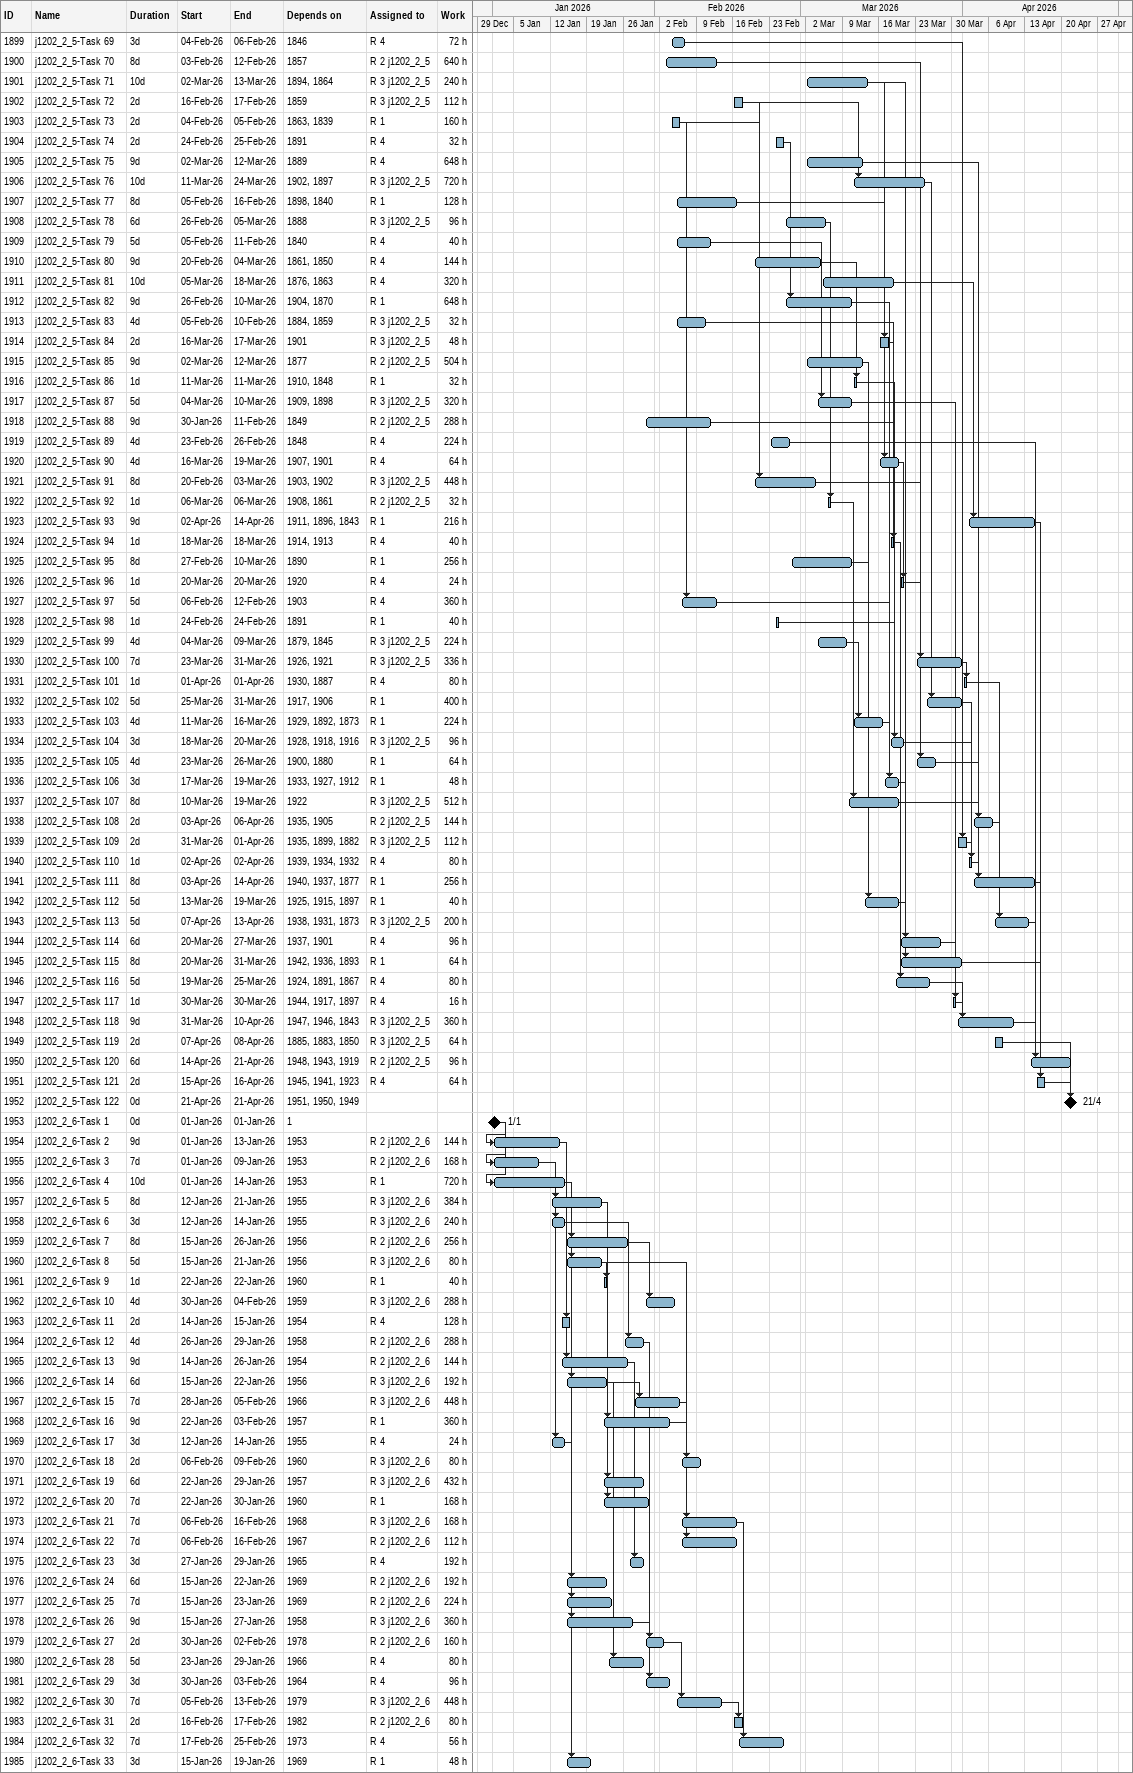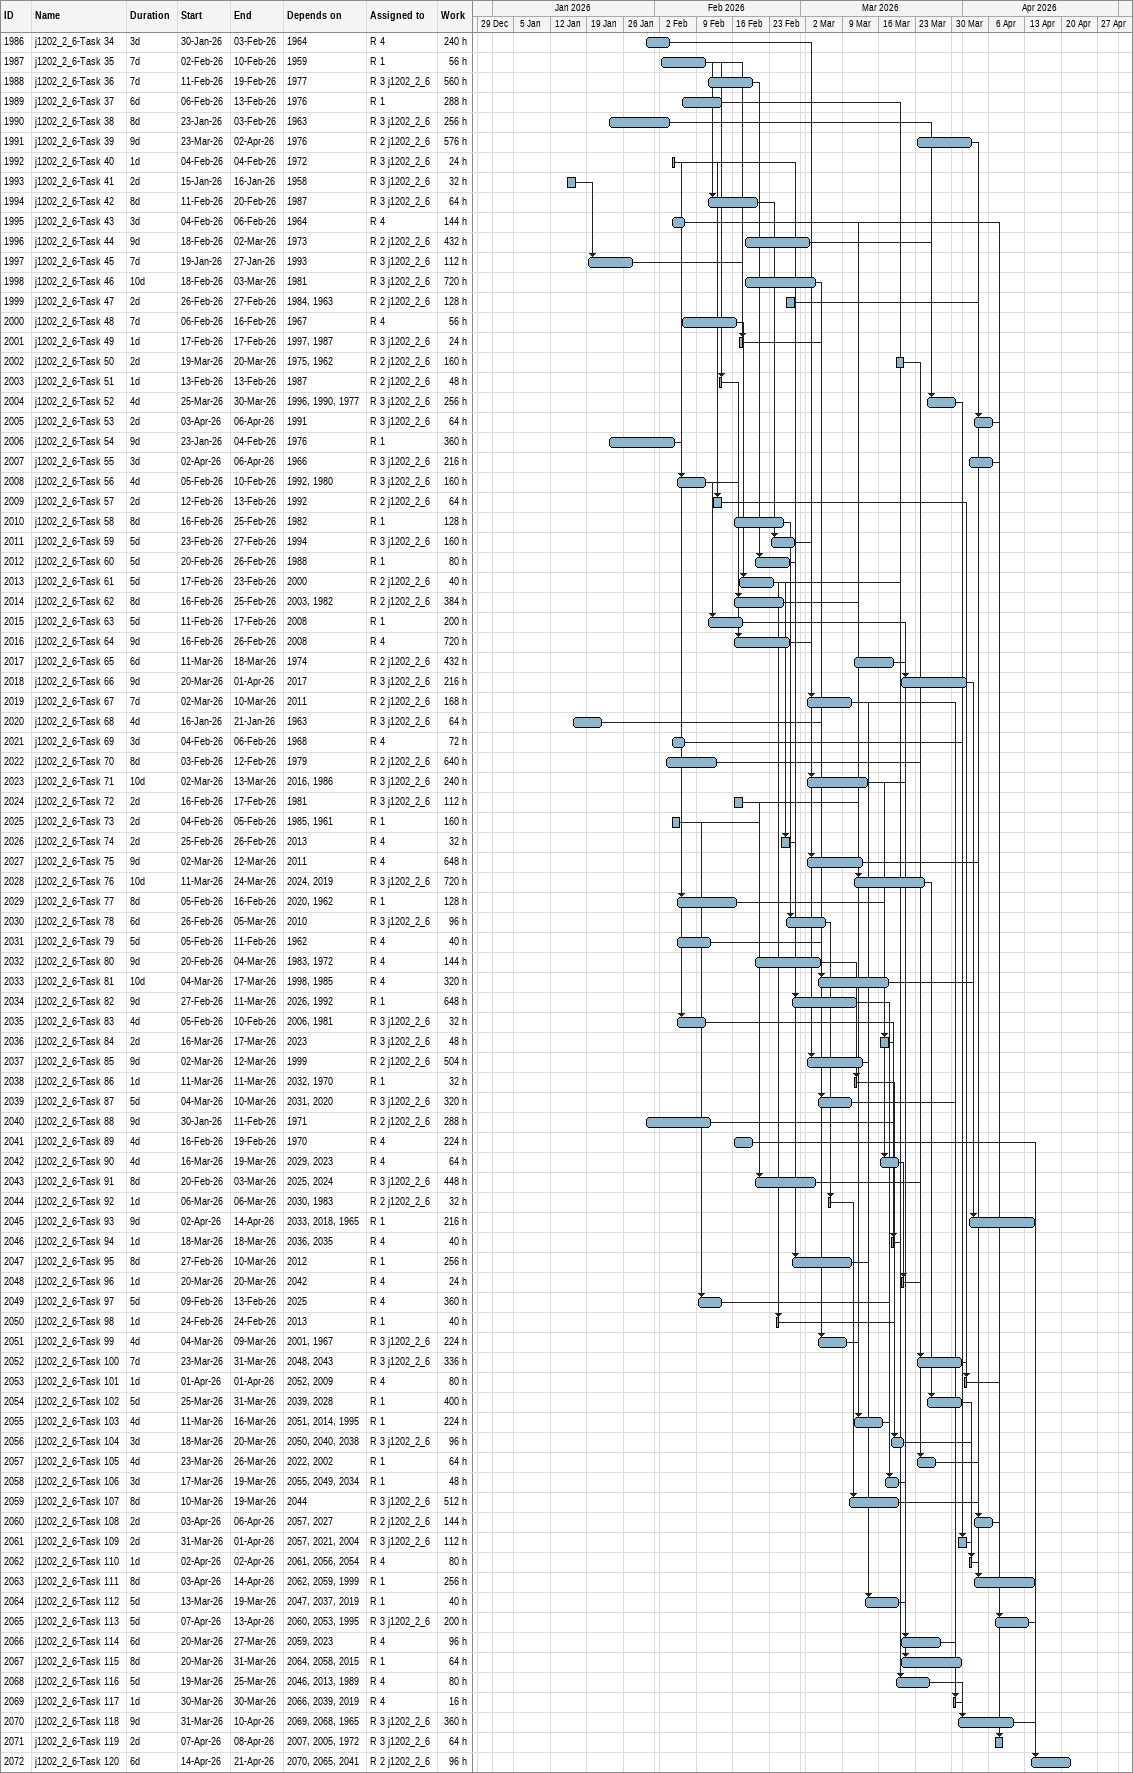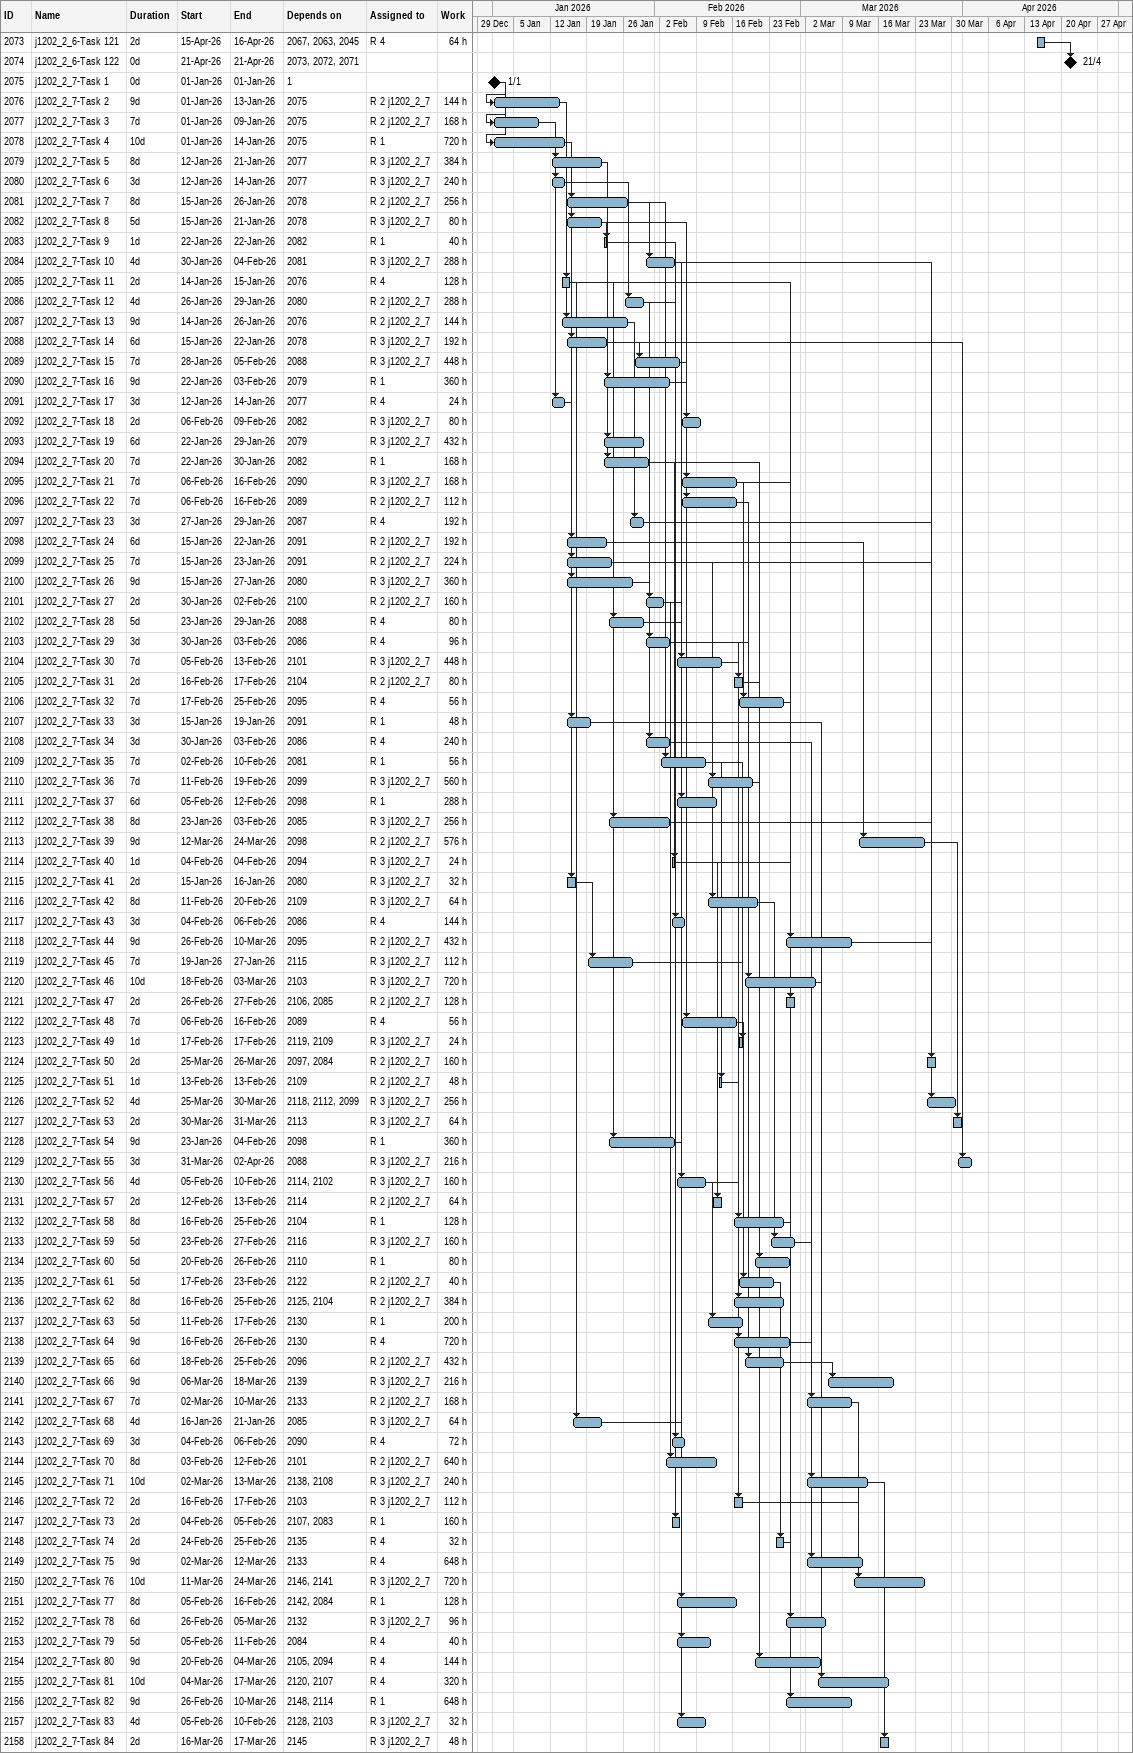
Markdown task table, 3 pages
| ID | Task | Duration | Start | Finish | Predecessors | Resources | Work (h) |
|---|---|---|---|---|---|---|---|
| 1899 | j1202_2_5-Task 69 | 3d | 2026-02-04 | 2026-02-06 | 1846 | R 4 | 72 |
| 1900 | j1202_2_5-Task 70 | 8d | 2026-02-03 | 2026-02-12 | 1857 | R 2 j1202_2_5 | 640 |
| 1901 | j1202_2_5-Task 71 | 10d | 2026-03-02 | 2026-03-13 | 1894, 1864 | R 3 j1202_2_5 | 240 |
| 1902 | j1202_2_5-Task 72 | 2d | 2026-02-16 | 2026-02-17 | 1859 | R 3 j1202_2_5 | 112 |
| 1903 | j1202_2_5-Task 73 | 2d | 2026-02-04 | 2026-02-05 | 1863, 1839 | R 1 | 160 |
| 1904 | j1202_2_5-Task 74 | 2d | 2026-02-24 | 2026-02-25 | 1891 | R 4 | 32 |
| 1905 | j1202_2_5-Task 75 | 9d | 2026-03-02 | 2026-03-12 | 1889 | R 4 | 648 |
| 1906 | j1202_2_5-Task 76 | 10d | 2026-03-11 | 2026-03-24 | 1902, 1897 | R 3 j1202_2_5 | 720 |
| 1907 | j1202_2_5-Task 77 | 8d | 2026-02-05 | 2026-02-16 | 1898, 1840 | R 1 | 128 |
| 1908 | j1202_2_5-Task 78 | 6d | 2026-02-26 | 2026-03-05 | 1888 | R 3 j1202_2_5 | 96 |
| 1909 | j1202_2_5-Task 79 | 5d | 2026-02-05 | 2026-02-11 | 1840 | R 4 | 40 |
| 1910 | j1202_2_5-Task 80 | 9d | 2026-02-20 | 2026-03-04 | 1861, 1850 | R 4 | 144 |
| 1911 | j1202_2_5-Task 81 | 10d | 2026-03-05 | 2026-03-18 | 1876, 1863 | R 4 | 320 |
| 1912 | j1202_2_5-Task 82 | 9d | 2026-02-26 | 2026-03-10 | 1904, 1870 | R 1 | 648 |
| 1913 | j1202_2_5-Task 83 | 4d | 2026-02-05 | 2026-02-10 | 1884, 1859 | R 3 j1202_2_5 | 32 |
| 1914 | j1202_2_5-Task 84 | 2d | 2026-03-16 | 2026-03-17 | 1901 | R 3 j1202_2_5 | 48 |
| 1915 | j1202_2_5-Task 85 | 9d | 2026-03-02 | 2026-03-12 | 1877 | R 2 j1202_2_5 | 504 |
| 1916 | j1202_2_5-Task 86 | 1d | 2026-03-11 | 2026-03-11 | 1910, 1848 | R 1 | 32 |
| 1917 | j1202_2_5-Task 87 | 5d | 2026-03-04 | 2026-03-10 | 1909, 1898 | R 3 j1202_2_5 | 320 |
| 1918 | j1202_2_5-Task 88 | 9d | 2026-01-30 | 2026-02-11 | 1849 | R 2 j1202_2_5 | 288 |
| 1919 | j1202_2_5-Task 89 | 4d | 2026-02-23 | 2026-02-26 | 1848 | R 4 | 224 |
| 1920 | j1202_2_5-Task 90 | 4d | 2026-03-16 | 2026-03-19 | 1907, 1901 | R 4 | 64 |
| 1921 | j1202_2_5-Task 91 | 8d | 2026-02-20 | 2026-03-03 | 1903, 1902 | R 3 j1202_2_5 | 448 |
| 1922 | j1202_2_5-Task 92 | 1d | 2026-03-06 | 2026-03-06 | 1908, 1861 | R 2 j1202_2_5 | 32 |
| 1923 | j1202_2_5-Task 93 | 9d | 2026-04-02 | 2026-04-14 | 1911, 1896, 1843 | R 1 | 216 |
| 1924 | j1202_2_5-Task 94 | 1d | 2026-03-18 | 2026-03-18 | 1914, 1913 | R 4 | 40 |
| 1925 | j1202_2_5-Task 95 | 8d | 2026-02-27 | 2026-03-10 | 1890 | R 1 | 256 |
| 1926 | j1202_2_5-Task 96 | 1d | 2026-03-20 | 2026-03-20 | 1920 | R 4 | 24 |
| 1927 | j1202_2_5-Task 97 | 5d | 2026-02-06 | 2026-02-12 | 1903 | R 4 | 360 |
| 1928 | j1202_2_5-Task 98 | 1d | 2026-02-24 | 2026-02-24 | 1891 | R 1 | 40 |
| 1929 | j1202_2_5-Task 99 | 4d | 2026-03-04 | 2026-03-09 | 1879, 1845 | R 3 j1202_2_5 | 224 |
| 1930 | j1202_2_5-Task 100 | 7d | 2026-03-23 | 2026-03-31 | 1926, 1921 | R 3 j1202_2_5 | 336 |
| 1931 | j1202_2_5-Task 101 | 1d | 2026-04-01 | 2026-04-01 | 1930, 1887 | R 4 | 80 |
| 1932 | j1202_2_5-Task 102 | 5d | 2026-03-25 | 2026-03-31 | 1917, 1906 | R 1 | 400 |
| 1933 | j1202_2_5-Task 103 | 4d | 2026-03-11 | 2026-03-16 | 1929, 1892, 1873 | R 1 | 224 |
| 1934 | j1202_2_5-Task 104 | 3d | 2026-03-18 | 2026-03-20 | 1928, 1918, 1916 | R 3 j1202_2_5 | 96 |
| 1935 | j1202_2_5-Task 105 | 4d | 2026-03-23 | 2026-03-26 | 1900, 1880 | R 1 | 64 |
| 1936 | j1202_2_5-Task 106 | 3d | 2026-03-17 | 2026-03-19 | 1933, 1927, 1912 | R 1 | 48 |
| 1937 | j1202_2_5-Task 107 | 8d | 2026-03-10 | 2026-03-19 | 1922 | R 3 j1202_2_5 | 512 |
| 1938 | j1202_2_5-Task 108 | 2d | 2026-04-03 | 2026-04-06 | 1935, 1905 | R 2 j1202_2_5 | 144 |
| 1939 | j1202_2_5-Task 109 | 2d | 2026-03-31 | 2026-04-01 | 1935, 1899, 1882 | R 3 j1202_2_5 | 112 |
| 1940 | j1202_2_5-Task 110 | 1d | 2026-04-02 | 2026-04-02 | 1939, 1934, 1932 | R 4 | 80 |
| 1941 | j1202_2_5-Task 111 | 8d | 2026-04-03 | 2026-04-14 | 1940, 1937, 1877 | R 1 | 256 |
| 1942 | j1202_2_5-Task 112 | 5d | 2026-03-13 | 2026-03-19 | 1925, 1915, 1897 | R 1 | 40 |
| 1943 | j1202_2_5-Task 113 | 5d | 2026-04-07 | 2026-04-13 | 1938, 1931, 1873 | R 3 j1202_2_5 | 200 |
| 1944 | j1202_2_5-Task 114 | 6d | 2026-03-20 | 2026-03-27 | 1937, 1901 | R 4 | 96 |
| 1945 | j1202_2_5-Task 115 | 8d | 2026-03-20 | 2026-03-31 | 1942, 1936, 1893 | R 1 | 64 |
| 1946 | j1202_2_5-Task 116 | 5d | 2026-03-19 | 2026-03-25 | 1924, 1891, 1867 | R 4 | 80 |
| 1947 | j1202_2_5-Task 117 | 1d | 2026-03-30 | 2026-03-30 | 1944, 1917, 1897 | R 4 | 16 |
| 1948 | j1202_2_5-Task 118 | 9d | 2026-03-31 | 2026-04-10 | 1947, 1946, 1843 | R 3 j1202_2_5 | 360 |
| 1949 | j1202_2_5-Task 119 | 2d | 2026-04-07 | 2026-04-08 | 1885, 1883, 1850 | R 3 j1202_2_5 | 64 |
| 1950 | j1202_2_5-Task 120 | 6d | 2026-04-14 | 2026-04-21 | 1948, 1943, 1919 | R 2 j1202_2_5 | 96 |
| 1951 | j1202_2_5-Task 121 | 2d | 2026-04-15 | 2026-04-16 | 1945, 1941, 1923 | R 4 | 64 |
| 1952 | j1202_2_5-Task 122 | 0d | 2026-04-21 | 2026-04-21 | 1951, 1950, 1949 |  |  |
| 1953 | j1202_2_6-Task 1 | 0d | 2026-01-01 | 2026-01-01 | 1 |  |  |
| 1954 | j1202_2_6-Task 2 | 9d | 2026-01-01 | 2026-01-13 | 1953 | R 2 j1202_2_6 | 144 |
| 1955 | j1202_2_6-Task 3 | 7d | 2026-01-01 | 2026-01-09 | 1953 | R 2 j1202_2_6 | 168 |
| 1956 | j1202_2_6-Task 4 | 10d | 2026-01-01 | 2026-01-14 | 1953 | R 1 | 720 |
| 1957 | j1202_2_6-Task 5 | 8d | 2026-01-12 | 2026-01-21 | 1955 | R 3 j1202_2_6 | 384 |
| 1958 | j1202_2_6-Task 6 | 3d | 2026-01-12 | 2026-01-14 | 1955 | R 3 j1202_2_6 | 240 |
| 1959 | j1202_2_6-Task 7 | 8d | 2026-01-15 | 2026-01-26 | 1956 | R 2 j1202_2_6 | 256 |
| 1960 | j1202_2_6-Task 8 | 5d | 2026-01-15 | 2026-01-21 | 1956 | R 3 j1202_2_6 | 80 |
| 1961 | j1202_2_6-Task 9 | 1d | 2026-01-22 | 2026-01-22 | 1960 | R 1 | 40 |
| 1962 | j1202_2_6-Task 10 | 4d | 2026-01-30 | 2026-02-04 | 1959 | R 3 j1202_2_6 | 288 |
| 1963 | j1202_2_6-Task 11 | 2d | 2026-01-14 | 2026-01-15 | 1954 | R 4 | 128 |
| 1964 | j1202_2_6-Task 12 | 4d | 2026-01-26 | 2026-01-29 | 1958 | R 2 j1202_2_6 | 288 |
| 1965 | j1202_2_6-Task 13 | 9d | 2026-01-14 | 2026-01-26 | 1954 | R 2 j1202_2_6 | 144 |
| 1966 | j1202_2_6-Task 14 | 6d | 2026-01-15 | 2026-01-22 | 1956 | R 3 j1202_2_6 | 192 |
| 1967 | j1202_2_6-Task 15 | 7d | 2026-01-28 | 2026-02-05 | 1966 | R 3 j1202_2_6 | 448 |
| 1968 | j1202_2_6-Task 16 | 9d | 2026-01-22 | 2026-02-03 | 1957 | R 1 | 360 |
| 1969 | j1202_2_6-Task 17 | 3d | 2026-01-12 | 2026-01-14 | 1955 | R 4 | 24 |
| 1970 | j1202_2_6-Task 18 | 2d | 2026-02-06 | 2026-02-09 | 1960 | R 3 j1202_2_6 | 80 |
| 1971 | j1202_2_6-Task 19 | 6d | 2026-01-22 | 2026-01-29 | 1957 | R 3 j1202_2_6 | 432 |
| 1972 | j1202_2_6-Task 20 | 7d | 2026-01-22 | 2026-01-30 | 1960 | R 1 | 168 |
| 1973 | j1202_2_6-Task 21 | 7d | 2026-02-06 | 2026-02-16 | 1968 | R 3 j1202_2_6 | 168 |
| 1974 | j1202_2_6-Task 22 | 7d | 2026-02-06 | 2026-02-16 | 1967 | R 2 j1202_2_6 | 112 |
| 1975 | j1202_2_6-Task 23 | 3d | 2026-01-27 | 2026-01-29 | 1965 | R 4 | 192 |
| 1976 | j1202_2_6-Task 24 | 6d | 2026-01-15 | 2026-01-22 | 1969 | R 2 j1202_2_6 | 192 |
| 1977 | j1202_2_6-Task 25 | 7d | 2026-01-15 | 2026-01-23 | 1969 | R 2 j1202_2_6 | 224 |
| 1978 | j1202_2_6-Task 26 | 9d | 2026-01-15 | 2026-01-27 | 1958 | R 3 j1202_2_6 | 360 |
| 1979 | j1202_2_6-Task 27 | 2d | 2026-01-30 | 2026-02-02 | 1978 | R 2 j1202_2_6 | 160 |
| 1980 | j1202_2_6-Task 28 | 5d | 2026-01-23 | 2026-01-29 | 1966 | R 4 | 80 |
| 1981 | j1202_2_6-Task 29 | 3d | 2026-01-30 | 2026-02-03 | 1964 | R 4 | 96 |
| 1982 | j1202_2_6-Task 30 | 7d | 2026-02-05 | 2026-02-13 | 1979 | R 3 j1202_2_6 | 448 |
| 1983 | j1202_2_6-Task 31 | 2d | 2026-02-16 | 2026-02-17 | 1982 | R 2 j1202_2_6 | 80 |
| 1984 | j1202_2_6-Task 32 | 7d | 2026-02-17 | 2026-02-25 | 1973 | R 4 | 56 |
| 1985 | j1202_2_6-Task 33 | 3d | 2026-01-15 | 2026-01-19 | 1969 | R 1 | 48 |
| 1986 | j1202_2_6-Task 34 | 3d | 2026-01-30 | 2026-02-03 | 1964 | R 4 | 240 |
| 1987 | j1202_2_6-Task 35 | 7d | 2026-02-02 | 2026-02-10 | 1959 | R 1 | 56 |
| 1988 | j1202_2_6-Task 36 | 7d | 2026-02-11 | 2026-02-19 | 1977 | R 3 j1202_2_6 | 560 |
| 1989 | j1202_2_6-Task 37 | 6d | 2026-02-06 | 2026-02-13 | 1976 | R 1 | 288 |
| 1990 | j1202_2_6-Task 38 | 8d | 2026-01-23 | 2026-02-03 | 1963 | R 3 j1202_2_6 | 256 |
| 1991 | j1202_2_6-Task 39 | 9d | 2026-03-23 | 2026-04-02 | 1976 | R 2 j1202_2_6 | 576 |
| 1992 | j1202_2_6-Task 40 | 1d | 2026-02-04 | 2026-02-04 | 1972 | R 3 j1202_2_6 | 24 |
| 1993 | j1202_2_6-Task 41 | 2d | 2026-01-15 | 2026-01-16 | 1958 | R 3 j1202_2_6 | 32 |
| 1994 | j1202_2_6-Task 42 | 8d | 2026-02-11 | 2026-02-20 | 1987 | R 3 j1202_2_6 | 64 |
| 1995 | j1202_2_6-Task 43 | 3d | 2026-02-04 | 2026-02-06 | 1964 | R 4 | 144 |
| 1996 | j1202_2_6-Task 44 | 9d | 2026-02-18 | 2026-03-02 | 1973 | R 2 j1202_2_6 | 432 |
| 1997 | j1202_2_6-Task 45 | 7d | 2026-01-19 | 2026-01-27 | 1993 | R 3 j1202_2_6 | 112 |
| 1998 | j1202_2_6-Task 46 | 10d | 2026-02-18 | 2026-03-03 | 1981 | R 3 j1202_2_6 | 720 |
| 1999 | j1202_2_6-Task 47 | 2d | 2026-02-26 | 2026-02-27 | 1984, 1963 | R 2 j1202_2_6 | 128 |
| 2000 | j1202_2_6-Task 48 | 7d | 2026-02-06 | 2026-02-16 | 1967 | R 4 | 56 |
| 2001 | j1202_2_6-Task 49 | 1d | 2026-02-17 | 2026-02-17 | 1997, 1987 | R 3 j1202_2_6 | 24 |
| 2002 | j1202_2_6-Task 50 | 2d | 2026-03-19 | 2026-03-20 | 1975, 1962 | R 2 j1202_2_6 | 160 |
| 2003 | j1202_2_6-Task 51 | 1d | 2026-02-13 | 2026-02-13 | 1987 | R 2 j1202_2_6 | 48 |
| 2004 | j1202_2_6-Task 52 | 4d | 2026-03-25 | 2026-03-30 | 1996, 1990, 1977 | R 3 j1202_2_6 | 256 |
| 2005 | j1202_2_6-Task 53 | 2d | 2026-04-03 | 2026-04-06 | 1991 | R 3 j1202_2_6 | 64 |
| 2006 | j1202_2_6-Task 54 | 9d | 2026-01-23 | 2026-02-04 | 1976 | R 1 | 360 |
| 2007 | j1202_2_6-Task 55 | 3d | 2026-04-02 | 2026-04-06 | 1966 | R 3 j1202_2_6 | 216 |
| 2008 | j1202_2_6-Task 56 | 4d | 2026-02-05 | 2026-02-10 | 1992, 1980 | R 3 j1202_2_6 | 160 |
| 2009 | j1202_2_6-Task 57 | 2d | 2026-02-12 | 2026-02-13 | 1992 | R 2 j1202_2_6 | 64 |
| 2010 | j1202_2_6-Task 58 | 8d | 2026-02-16 | 2026-02-25 | 1982 | R 1 | 128 |
| 2011 | j1202_2_6-Task 59 | 5d | 2026-02-23 | 2026-02-27 | 1994 | R 3 j1202_2_6 | 160 |
| 2012 | j1202_2_6-Task 60 | 5d | 2026-02-20 | 2026-02-26 | 1988 | R 1 | 80 |
| 2013 | j1202_2_6-Task 61 | 5d | 2026-02-17 | 2026-02-23 | 2000 | R 2 j1202_2_6 | 40 |
| 2014 | j1202_2_6-Task 62 | 8d | 2026-02-16 | 2026-02-25 | 2003, 1982 | R 2 j1202_2_6 | 384 |
| 2015 | j1202_2_6-Task 63 | 5d | 2026-02-11 | 2026-02-17 | 2008 | R 1 | 200 |
| 2016 | j1202_2_6-Task 64 | 9d | 2026-02-16 | 2026-02-26 | 2008 | R 4 | 720 |
| 2017 | j1202_2_6-Task 65 | 6d | 2026-03-11 | 2026-03-18 | 1974 | R 2 j1202_2_6 | 432 |
| 2018 | j1202_2_6-Task 66 | 9d | 2026-03-20 | 2026-04-01 | 2017 | R 3 j1202_2_6 | 216 |
| 2019 | j1202_2_6-Task 67 | 7d | 2026-03-02 | 2026-03-10 | 2011 | R 2 j1202_2_6 | 168 |
| 2020 | j1202_2_6-Task 68 | 4d | 2026-01-16 | 2026-01-21 | 1963 | R 3 j1202_2_6 | 64 |
| 2021 | j1202_2_6-Task 69 | 3d | 2026-02-04 | 2026-02-06 | 1968 | R 4 | 72 |
| 2022 | j1202_2_6-Task 70 | 8d | 2026-02-03 | 2026-02-12 | 1979 | R 2 j1202_2_6 | 640 |
| 2023 | j1202_2_6-Task 71 | 10d | 2026-03-02 | 2026-03-13 | 2016, 1986 | R 3 j1202_2_6 | 240 |
| 2024 | j1202_2_6-Task 72 | 2d | 2026-02-16 | 2026-02-17 | 1981 | R 3 j1202_2_6 | 112 |
| 2025 | j1202_2_6-Task 73 | 2d | 2026-02-04 | 2026-02-05 | 1985, 1961 | R 1 | 160 |
| 2026 | j1202_2_6-Task 74 | 2d | 2026-02-25 | 2026-02-26 | 2013 | R 4 | 32 |
| 2027 | j1202_2_6-Task 75 | 9d | 2026-03-02 | 2026-03-12 | 2011 | R 4 | 648 |
| 2028 | j1202_2_6-Task 76 | 10d | 2026-03-11 | 2026-03-24 | 2024, 2019 | R 3 j1202_2_6 | 720 |
| 2029 | j1202_2_6-Task 77 | 8d | 2026-02-05 | 2026-02-16 | 2020, 1962 | R 1 | 128 |
| 2030 | j1202_2_6-Task 78 | 6d | 2026-02-26 | 2026-03-05 | 2010 | R 3 j1202_2_6 | 96 |
| 2031 | j1202_2_6-Task 79 | 5d | 2026-02-05 | 2026-02-11 | 1962 | R 4 | 40 |
| 2032 | j1202_2_6-Task 80 | 9d | 2026-02-20 | 2026-03-04 | 1983, 1972 | R 4 | 144 |
| 2033 | j1202_2_6-Task 81 | 10d | 2026-03-04 | 2026-03-17 | 1998, 1985 | R 4 | 320 |
| 2034 | j1202_2_6-Task 82 | 9d | 2026-02-27 | 2026-03-11 | 2026, 1992 | R 1 | 648 |
| 2035 | j1202_2_6-Task 83 | 4d | 2026-02-05 | 2026-02-10 | 2006, 1981 | R 3 j1202_2_6 | 32 |
| 2036 | j1202_2_6-Task 84 | 2d | 2026-03-16 | 2026-03-17 | 2023 | R 3 j1202_2_6 | 48 |
| 2037 | j1202_2_6-Task 85 | 9d | 2026-03-02 | 2026-03-12 | 1999 | R 2 j1202_2_6 | 504 |
| 2038 | j1202_2_6-Task 86 | 1d | 2026-03-11 | 2026-03-11 | 2032, 1970 | R 1 | 32 |
| 2039 | j1202_2_6-Task 87 | 5d | 2026-03-04 | 2026-03-10 | 2031, 2020 | R 3 j1202_2_6 | 320 |
| 2040 | j1202_2_6-Task 88 | 9d | 2026-01-30 | 2026-02-11 | 1971 | R 2 j1202_2_6 | 288 |
| 2041 | j1202_2_6-Task 89 | 4d | 2026-02-16 | 2026-02-19 | 1970 | R 4 | 224 |
| 2042 | j1202_2_6-Task 90 | 4d | 2026-03-16 | 2026-03-19 | 2029, 2023 | R 4 | 64 |
| 2043 | j1202_2_6-Task 91 | 8d | 2026-02-20 | 2026-03-03 | 2025, 2024 | R 3 j1202_2_6 | 448 |
| 2044 | j1202_2_6-Task 92 | 1d | 2026-03-06 | 2026-03-06 | 2030, 1983 | R 2 j1202_2_6 | 32 |
| 2045 | j1202_2_6-Task 93 | 9d | 2026-04-02 | 2026-04-14 | 2033, 2018, 1965 | R 1 | 216 |
| 2046 | j1202_2_6-Task 94 | 1d | 2026-03-18 | 2026-03-18 | 2036, 2035 | R 4 | 40 |
| 2047 | j1202_2_6-Task 95 | 8d | 2026-02-27 | 2026-03-10 | 2012 | R 1 | 256 |
| 2048 | j1202_2_6-Task 96 | 1d | 2026-03-20 | 2026-03-20 | 2042 | R 4 | 24 |
| 2049 | j1202_2_6-Task 97 | 5d | 2026-02-09 | 2026-02-13 | 2025 | R 4 | 360 |
| 2050 | j1202_2_6-Task 98 | 1d | 2026-02-24 | 2026-02-24 | 2013 | R 1 | 40 |
| 2051 | j1202_2_6-Task 99 | 4d | 2026-03-04 | 2026-03-09 | 2001, 1967 | R 3 j1202_2_6 | 224 |
| 2052 | j1202_2_6-Task 100 | 7d | 2026-03-23 | 2026-03-31 | 2048, 2043 | R 3 j1202_2_6 | 336 |
| 2053 | j1202_2_6-Task 101 | 1d | 2026-04-01 | 2026-04-01 | 2052, 2009 | R 4 | 80 |
| 2054 | j1202_2_6-Task 102 | 5d | 2026-03-25 | 2026-03-31 | 2039, 2028 | R 1 | 400 |
| 2055 | j1202_2_6-Task 103 | 4d | 2026-03-11 | 2026-03-16 | 2051, 2014, 1995 | R 1 | 224 |
| 2056 | j1202_2_6-Task 104 | 3d | 2026-03-18 | 2026-03-20 | 2050, 2040, 2038 | R 3 j1202_2_6 | 96 |
| 2057 | j1202_2_6-Task 105 | 4d | 2026-03-23 | 2026-03-26 | 2022, 2002 | R 1 | 64 |
| 2058 | j1202_2_6-Task 106 | 3d | 2026-03-17 | 2026-03-19 | 2055, 2049, 2034 | R 1 | 48 |
| 2059 | j1202_2_6-Task 107 | 8d | 2026-03-10 | 2026-03-19 | 2044 | R 3 j1202_2_6 | 512 |
| 2060 | j1202_2_6-Task 108 | 2d | 2026-04-03 | 2026-04-06 | 2057, 2027 | R 2 j1202_2_6 | 144 |
| 2061 | j1202_2_6-Task 109 | 2d | 2026-03-31 | 2026-04-01 | 2057, 2021, 2004 | R 3 j1202_2_6 | 112 |
| 2062 | j1202_2_6-Task 110 | 1d | 2026-04-02 | 2026-04-02 | 2061, 2056, 2054 | R 4 | 80 |
| 2063 | j1202_2_6-Task 111 | 8d | 2026-04-03 | 2026-04-14 | 2062, 2059, 1999 | R 1 | 256 |
| 2064 | j1202_2_6-Task 112 | 5d | 2026-03-13 | 2026-03-19 | 2047, 2037, 2019 | R 1 | 40 |
| 2065 | j1202_2_6-Task 113 | 5d | 2026-04-07 | 2026-04-13 | 2060, 2053, 1995 | R 3 j1202_2_6 | 200 |
| 2066 | j1202_2_6-Task 114 | 6d | 2026-03-20 | 2026-03-27 | 2059, 2023 | R 4 | 96 |
| 2067 | j1202_2_6-Task 115 | 8d | 2026-03-20 | 2026-03-31 | 2064, 2058, 2015 | R 1 | 64 |
| 2068 | j1202_2_6-Task 116 | 5d | 2026-03-19 | 2026-03-25 | 2046, 2013, 1989 | R 4 | 80 |
| 2069 | j1202_2_6-Task 117 | 1d | 2026-03-30 | 2026-03-30 | 2066, 2039, 2019 | R 4 | 16 |
| 2070 | j1202_2_6-Task 118 | 9d | 2026-03-31 | 2026-04-10 | 2069, 2068, 1965 | R 3 j1202_2_6 | 360 |
| 2071 | j1202_2_6-Task 119 | 2d | 2026-04-07 | 2026-04-08 | 2007, 2005, 1972 | R 3 j1202_2_6 | 64 |
| 2072 | j1202_2_6-Task 120 | 6d | 2026-04-14 | 2026-04-21 | 2070, 2065, 2041 | R 2 j1202_2_6 | 96 |
| 2073 | j1202_2_6-Task 121 | 2d | 2026-04-15 | 2026-04-16 | 2067, 2063, 2045 | R 4 | 64 |
| 2074 | j1202_2_6-Task 122 | 0d | 2026-04-21 | 2026-04-21 | 2073, 2072, 2071 |  |  |
| 2075 | j1202_2_7-Task 1 | 0d | 2026-01-01 | 2026-01-01 | 1 |  |  |
| 2076 | j1202_2_7-Task 2 | 9d | 2026-01-01 | 2026-01-13 | 2075 | R 2 j1202_2_7 | 144 |
| 2077 | j1202_2_7-Task 3 | 7d | 2026-01-01 | 2026-01-09 | 2075 | R 2 j1202_2_7 | 168 |
| 2078 | j1202_2_7-Task 4 | 10d | 2026-01-01 | 2026-01-14 | 2075 | R 1 | 720 |
| 2079 | j1202_2_7-Task 5 | 8d | 2026-01-12 | 2026-01-21 | 2077 | R 3 j1202_2_7 | 384 |
| 2080 | j1202_2_7-Task 6 | 3d | 2026-01-12 | 2026-01-14 | 2077 | R 3 j1202_2_7 | 240 |
| 2081 | j1202_2_7-Task 7 | 8d | 2026-01-15 | 2026-01-26 | 2078 | R 2 j1202_2_7 | 256 |
| 2082 | j1202_2_7-Task 8 | 5d | 2026-01-15 | 2026-01-21 | 2078 | R 3 j1202_2_7 | 80 |
| 2083 | j1202_2_7-Task 9 | 1d | 2026-01-22 | 2026-01-22 | 2082 | R 1 | 40 |
| 2084 | j1202_2_7-Task 10 | 4d | 2026-01-30 | 2026-02-04 | 2081 | R 3 j1202_2_7 | 288 |
| 2085 | j1202_2_7-Task 11 | 2d | 2026-01-14 | 2026-01-15 | 2076 | R 4 | 128 |
| 2086 | j1202_2_7-Task 12 | 4d | 2026-01-26 | 2026-01-29 | 2080 | R 2 j1202_2_7 | 288 |
| 2087 | j1202_2_7-Task 13 | 9d | 2026-01-14 | 2026-01-26 | 2076 | R 2 j1202_2_7 | 144 |
| 2088 | j1202_2_7-Task 14 | 6d | 2026-01-15 | 2026-01-22 | 2078 | R 3 j1202_2_7 | 192 |
| 2089 | j1202_2_7-Task 15 | 7d | 2026-01-28 | 2026-02-05 | 2088 | R 3 j1202_2_7 | 448 |
| 2090 | j1202_2_7-Task 16 | 9d | 2026-01-22 | 2026-02-03 | 2079 | R 1 | 360 |
| 2091 | j1202_2_7-Task 17 | 3d | 2026-01-12 | 2026-01-14 | 2077 | R 4 | 24 |
| 2092 | j1202_2_7-Task 18 | 2d | 2026-02-06 | 2026-02-09 | 2082 | R 3 j1202_2_7 | 80 |
| 2093 | j1202_2_7-Task 19 | 6d | 2026-01-22 | 2026-01-29 | 2079 | R 3 j1202_2_7 | 432 |
| 2094 | j1202_2_7-Task 20 | 7d | 2026-01-22 | 2026-01-30 | 2082 | R 1 | 168 |
| 2095 | j1202_2_7-Task 21 | 7d | 2026-02-06 | 2026-02-16 | 2090 | R 3 j1202_2_7 | 168 |
| 2096 | j1202_2_7-Task 22 | 7d | 2026-02-06 | 2026-02-16 | 2089 | R 2 j1202_2_7 | 112 |
| 2097 | j1202_2_7-Task 23 | 3d | 2026-01-27 | 2026-01-29 | 2087 | R 4 | 192 |
| 2098 | j1202_2_7-Task 24 | 6d | 2026-01-15 | 2026-01-22 | 2091 | R 2 j1202_2_7 | 192 |
| 2099 | j1202_2_7-Task 25 | 7d | 2026-01-15 | 2026-01-23 | 2091 | R 2 j1202_2_7 | 224 |
| 2100 | j1202_2_7-Task 26 | 9d | 2026-01-15 | 2026-01-27 | 2080 | R 3 j1202_2_7 | 360 |
| 2101 | j1202_2_7-Task 27 | 2d | 2026-01-30 | 2026-02-02 | 2100 | R 2 j1202_2_7 | 160 |
| 2102 | j1202_2_7-Task 28 | 5d | 2026-01-23 | 2026-01-29 | 2088 | R 4 | 80 |
| 2103 | j1202_2_7-Task 29 | 3d | 2026-01-30 | 2026-02-03 | 2086 | R 4 | 96 |
| 2104 | j1202_2_7-Task 30 | 7d | 2026-02-05 | 2026-02-13 | 2101 | R 3 j1202_2_7 | 448 |
| 2105 | j1202_2_7-Task 31 | 2d | 2026-02-16 | 2026-02-17 | 2104 | R 2 j1202_2_7 | 80 |
| 2106 | j1202_2_7-Task 32 | 7d | 2026-02-17 | 2026-02-25 | 2095 | R 4 | 56 |
| 2107 | j1202_2_7-Task 33 | 3d | 2026-01-15 | 2026-01-19 | 2091 | R 1 | 48 |
| 2108 | j1202_2_7-Task 34 | 3d | 2026-01-30 | 2026-02-03 | 2086 | R 4 | 240 |
| 2109 | j1202_2_7-Task 35 | 7d | 2026-02-02 | 2026-02-10 | 2081 | R 1 | 56 |
| 2110 | j1202_2_7-Task 36 | 7d | 2026-02-11 | 2026-02-19 | 2099 | R 3 j1202_2_7 | 560 |
| 2111 | j1202_2_7-Task 37 | 6d | 2026-02-05 | 2026-02-12 | 2098 | R 1 | 288 |
| 2112 | j1202_2_7-Task 38 | 8d | 2026-01-23 | 2026-02-03 | 2085 | R 3 j1202_2_7 | 256 |
| 2113 | j1202_2_7-Task 39 | 9d | 2026-03-12 | 2026-03-24 | 2098 | R 2 j1202_2_7 | 576 |
| 2114 | j1202_2_7-Task 40 | 1d | 2026-02-04 | 2026-02-04 | 2094 | R 3 j1202_2_7 | 24 |
| 2115 | j1202_2_7-Task 41 | 2d | 2026-01-15 | 2026-01-16 | 2080 | R 3 j1202_2_7 | 32 |
| 2116 | j1202_2_7-Task 42 | 8d | 2026-02-11 | 2026-02-20 | 2109 | R 3 j1202_2_7 | 64 |
| 2117 | j1202_2_7-Task 43 | 3d | 2026-02-04 | 2026-02-06 | 2086 | R 4 | 144 |
| 2118 | j1202_2_7-Task 44 | 9d | 2026-02-26 | 2026-03-10 | 2095 | R 2 j1202_2_7 | 432 |
| 2119 | j1202_2_7-Task 45 | 7d | 2026-01-19 | 2026-01-27 | 2115 | R 3 j1202_2_7 | 112 |
| 2120 | j1202_2_7-Task 46 | 10d | 2026-02-18 | 2026-03-03 | 2103 | R 3 j1202_2_7 | 720 |
| 2121 | j1202_2_7-Task 47 | 2d | 2026-02-26 | 2026-02-27 | 2106, 2085 | R 2 j1202_2_7 | 128 |
| 2122 | j1202_2_7-Task 48 | 7d | 2026-02-06 | 2026-02-16 | 2089 | R 4 | 56 |
| 2123 | j1202_2_7-Task 49 | 1d | 2026-02-17 | 2026-02-17 | 2119, 2109 | R 3 j1202_2_7 | 24 |
| 2124 | j1202_2_7-Task 50 | 2d | 2026-03-25 | 2026-03-26 | 2097, 2084 | R 2 j1202_2_7 | 160 |
| 2125 | j1202_2_7-Task 51 | 1d | 2026-02-13 | 2026-02-13 | 2109 | R 2 j1202_2_7 | 48 |
| 2126 | j1202_2_7-Task 52 | 4d | 2026-03-25 | 2026-03-30 | 2118, 2112, 2099 | R 3 j1202_2_7 | 256 |
| 2127 | j1202_2_7-Task 53 | 2d | 2026-03-30 | 2026-03-31 | 2113 | R 3 j1202_2_7 | 64 |
| 2128 | j1202_2_7-Task 54 | 9d | 2026-01-23 | 2026-02-04 | 2098 | R 1 | 360 |
| 2129 | j1202_2_7-Task 55 | 3d | 2026-03-31 | 2026-04-02 | 2088 | R 3 j1202_2_7 | 216 |
| 2130 | j1202_2_7-Task 56 | 4d | 2026-02-05 | 2026-02-10 | 2114, 2102 | R 3 j1202_2_7 | 160 |
| 2131 | j1202_2_7-Task 57 | 2d | 2026-02-12 | 2026-02-13 | 2114 | R 2 j1202_2_7 | 64 |
| 2132 | j1202_2_7-Task 58 | 8d | 2026-02-16 | 2026-02-25 | 2104 | R 1 | 128 |
| 2133 | j1202_2_7-Task 59 | 5d | 2026-02-23 | 2026-02-27 | 2116 | R 3 j1202_2_7 | 160 |
| 2134 | j1202_2_7-Task 60 | 5d | 2026-02-20 | 2026-02-26 | 2110 | R 1 | 80 |
| 2135 | j1202_2_7-Task 61 | 5d | 2026-02-17 | 2026-02-23 | 2122 | R 2 j1202_2_7 | 40 |
| 2136 | j1202_2_7-Task 62 | 8d | 2026-02-16 | 2026-02-25 | 2125, 2104 | R 2 j1202_2_7 | 384 |
| 2137 | j1202_2_7-Task 63 | 5d | 2026-02-11 | 2026-02-17 | 2130 | R 1 | 200 |
| 2138 | j1202_2_7-Task 64 | 9d | 2026-02-16 | 2026-02-26 | 2130 | R 4 | 720 |
| 2139 | j1202_2_7-Task 65 | 6d | 2026-02-18 | 2026-02-25 | 2096 | R 2 j1202_2_7 | 432 |
| 2140 | j1202_2_7-Task 66 | 9d | 2026-03-06 | 2026-03-18 | 2139 | R 3 j1202_2_7 | 216 |
| 2141 | j1202_2_7-Task 67 | 7d | 2026-03-02 | 2026-03-10 | 2133 | R 2 j1202_2_7 | 168 |
| 2142 | j1202_2_7-Task 68 | 4d | 2026-01-16 | 2026-01-21 | 2085 | R 3 j1202_2_7 | 64 |
| 2143 | j1202_2_7-Task 69 | 3d | 2026-02-04 | 2026-02-06 | 2090 | R 4 | 72 |
| 2144 | j1202_2_7-Task 70 | 8d | 2026-02-03 | 2026-02-12 | 2101 | R 2 j1202_2_7 | 640 |
| 2145 | j1202_2_7-Task 71 | 10d | 2026-03-02 | 2026-03-13 | 2138, 2108 | R 3 j1202_2_7 | 240 |
| 2146 | j1202_2_7-Task 72 | 2d | 2026-02-16 | 2026-02-17 | 2103 | R 3 j1202_2_7 | 112 |
| 2147 | j1202_2_7-Task 73 | 2d | 2026-02-04 | 2026-02-05 | 2107, 2083 | R 1 | 160 |
| 2148 | j1202_2_7-Task 74 | 2d | 2026-02-24 | 2026-02-25 | 2135 | R 4 | 32 |
| 2149 | j1202_2_7-Task 75 | 9d | 2026-03-02 | 2026-03-12 | 2133 | R 4 | 648 |
| 2150 | j1202_2_7-Task 76 | 10d | 2026-03-11 | 2026-03-24 | 2146, 2141 | R 3 j1202_2_7 | 720 |
| 2151 | j1202_2_7-Task 77 | 8d | 2026-02-05 | 2026-02-16 | 2142, 2084 | R 1 | 128 |
| 2152 | j1202_2_7-Task 78 | 6d | 2026-02-26 | 2026-03-05 | 2132 | R 3 j1202_2_7 | 96 |
| 2153 | j1202_2_7-Task 79 | 5d | 2026-02-05 | 2026-02-11 | 2084 | R 4 | 40 |
| 2154 | j1202_2_7-Task 80 | 9d | 2026-02-20 | 2026-03-04 | 2105, 2094 | R 4 | 144 |
| 2155 | j1202_2_7-Task 81 | 10d | 2026-03-04 | 2026-03-17 | 2120, 2107 | R 4 | 320 |
| 2156 | j1202_2_7-Task 82 | 9d | 2026-02-26 | 2026-03-10 | 2148, 2114 | R 1 | 648 |
| 2157 | j1202_2_7-Task 83 | 4d | 2026-02-05 | 2026-02-10 | 2128, 2103 | R 3 j1202_2_7 | 32 |
| 2158 | j1202_2_7-Task 84 | 2d | 2026-03-16 | 2026-03-17 | 2145 | R 3 j1202_2_7 | 48 |
